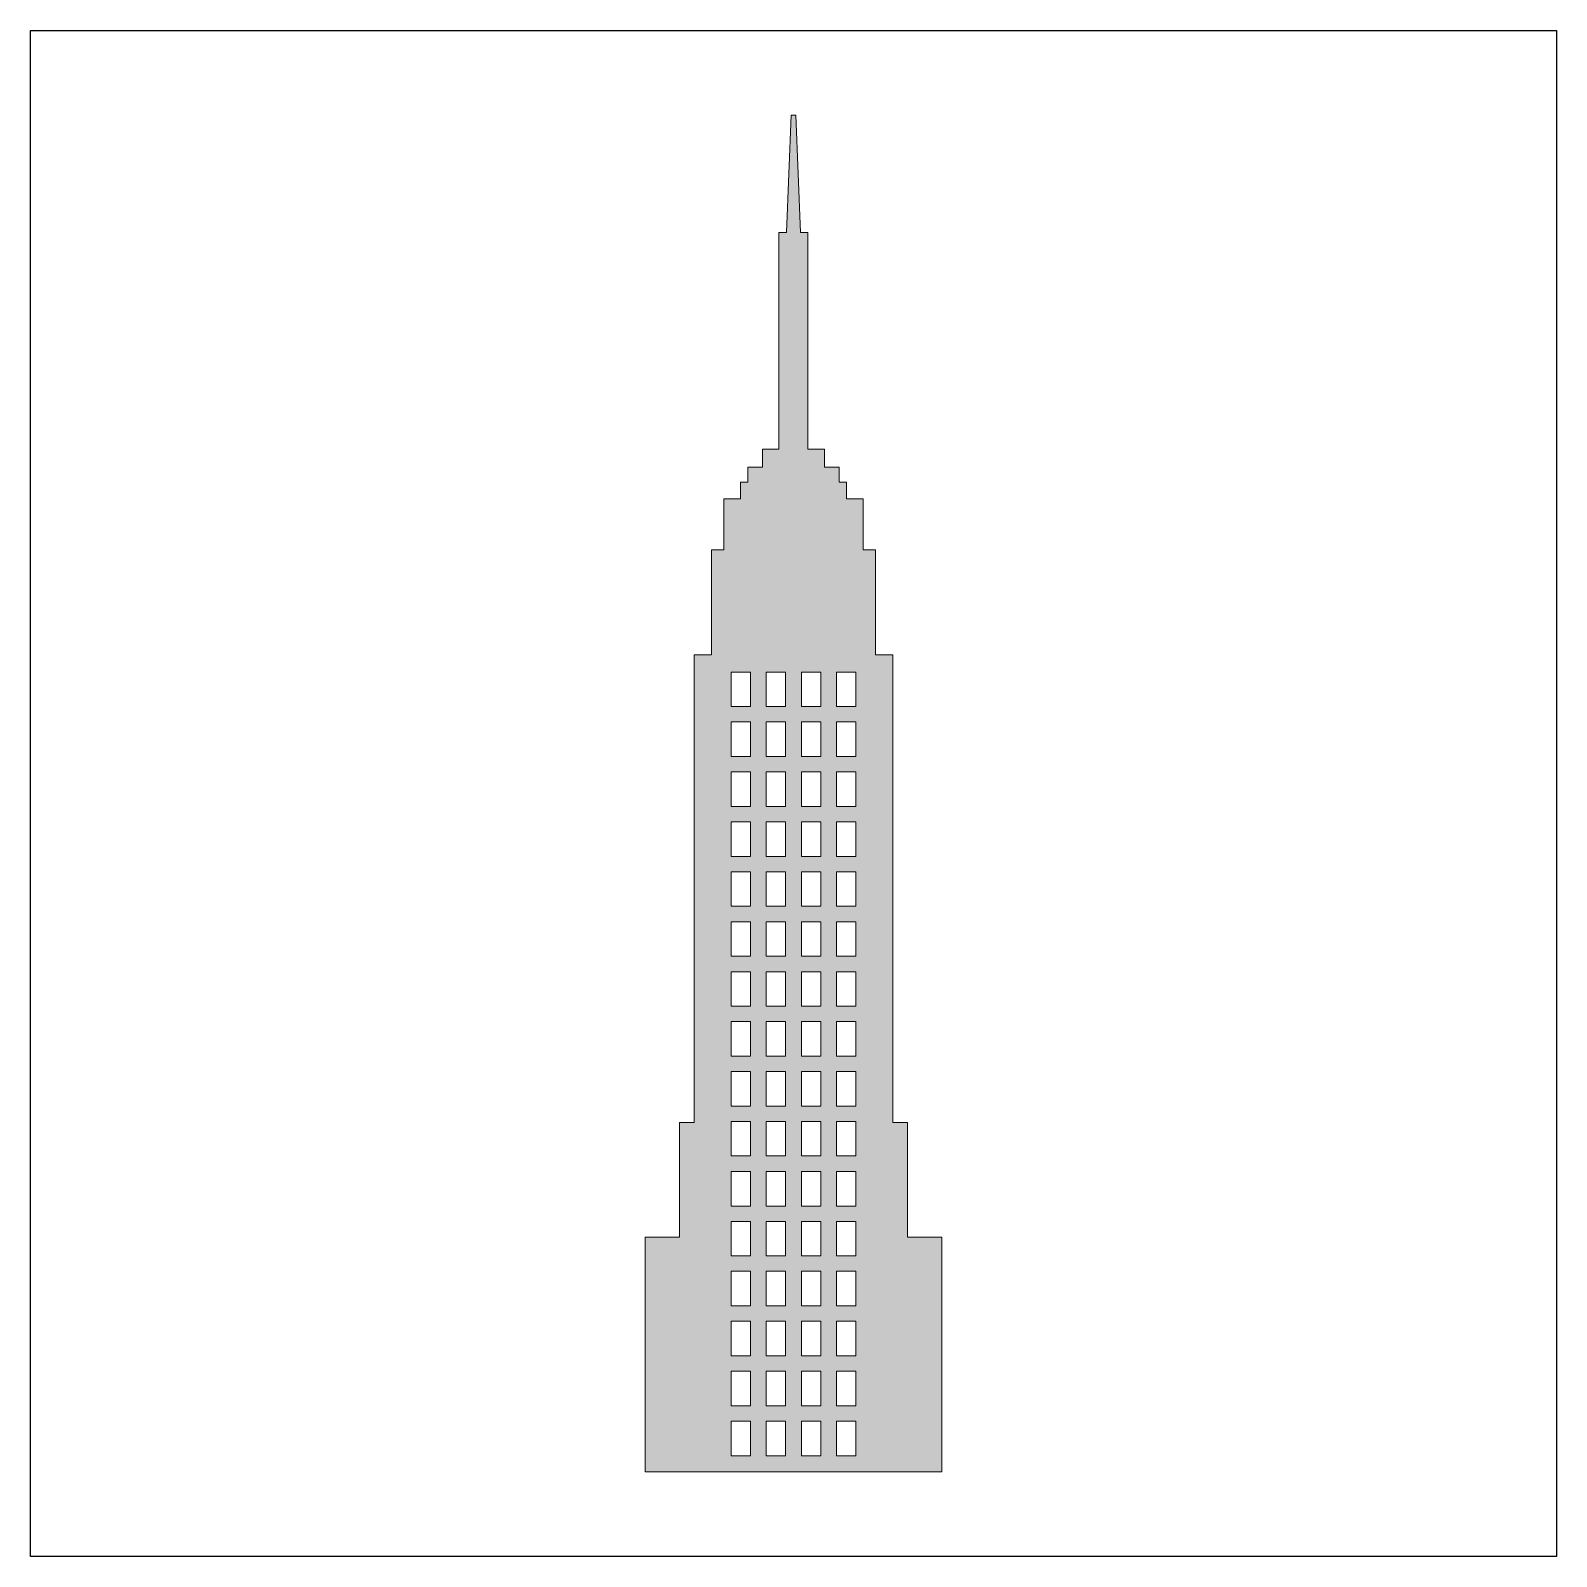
# Model space of a CAD drawing. Header units: inches. Extents: x 0 to 114, y 0 to 114.
import ezdxf

# ---------------------------------------------------------------- set-up
doc = ezdxf.new("R2010")
doc.units = ezdxf.units.IN
doc.header["$MEASUREMENT"] = 0
doc.layers.add('Image Background', color=7, linetype='Continuous')
doc.layers.add('Layer 1', color=7, linetype='Continuous')
picture_1 = doc.add_image_def('image1.png', size_in_pixel=(1350, 1350))

msp = doc.modelspace()

# ---------------------------------------------------------------- hatches: boundary and pattern name
at = {"layer": 'Layer 1', "true_color": 0xc35b26}
h = msp.add_hatch(color=32, dxfattribs=at)
h.dxf.hatch_style = 2
h.paths.add_polyline_path([(65.68, 23.92), (65.68, 32.5), (64.59, 32.5), (64.59, 67.54), (63.3, 67.54), (63.3, 75.39), (62.37, 75.39), (62.37, 79.22), (61.13, 79.22), (61.13, 80.46), (60.56, 80.46), (60.56, 81.59), (59.48, 81.59), (59.48, 82.94), (58.23, 82.94), (58.23, 99.16), (57.68, 99.16), (57.33, 107.95), (56.97, 107.95), (56.62, 99.16), (56.06, 99.16), (56.06, 82.94), (54.82, 82.94), (54.82, 81.59), (53.74, 81.59), (53.74, 80.46), (53.17, 80.46), (53.17, 79.22), (51.93, 79.22), (51.93, 75.39), (51, 75.39), (51, 67.54), (49.71, 67.54), (49.71, 32.5), (48.62, 32.5), (48.62, 23.92), (46.04, 23.92), (46.04, 6.35), (68.26, 6.35), (68.26, 23.92)])
h.paths.add_polyline_path([(53.94, 7.55), (52.49, 7.55), (52.49, 10.13), (53.94, 10.13)])
h.paths.add_polyline_path([(53.94, 11.29), (52.49, 11.29), (52.49, 13.88), (53.94, 13.88)])
h.paths.add_polyline_path([(53.94, 15.03), (52.49, 15.03), (52.49, 17.62), (53.94, 17.62)])
h.paths.add_polyline_path([(53.94, 18.77), (52.49, 18.77), (52.49, 21.36), (53.94, 21.36)])
h.paths.add_polyline_path([(53.94, 22.51), (52.49, 22.51), (52.49, 25.1), (53.94, 25.1)])
h.paths.add_polyline_path([(53.94, 26.25), (52.49, 26.25), (52.49, 28.84), (53.94, 28.84)])
h.paths.add_polyline_path([(53.94, 30), (52.49, 30), (52.49, 32.58), (53.94, 32.58)])
h.paths.add_polyline_path([(53.94, 33.74), (52.49, 33.74), (52.49, 36.32), (53.94, 36.32)])
h.paths.add_polyline_path([(53.94, 37.48), (52.49, 37.48), (52.49, 40.06), (53.94, 40.06)])
h.paths.add_polyline_path([(53.94, 41.22), (52.49, 41.22), (52.49, 43.8), (53.94, 43.8)])
h.paths.add_polyline_path([(53.94, 44.96), (52.49, 44.96), (52.49, 47.54), (53.94, 47.54)])
h.paths.add_polyline_path([(53.94, 48.7), (52.49, 48.7), (52.49, 51.28), (53.94, 51.28)])
h.paths.add_polyline_path([(53.94, 52.44), (52.49, 52.44), (52.49, 55.03), (53.94, 55.03)])
h.paths.add_polyline_path([(53.94, 56.18), (52.49, 56.18), (52.49, 58.77), (53.94, 58.77)])
h.paths.add_polyline_path([(53.94, 59.92), (52.49, 59.92), (52.49, 62.51), (53.94, 62.51)])
h.paths.add_polyline_path([(53.94, 63.66), (52.49, 63.66), (52.49, 66.25), (53.94, 66.25)])
h.paths.add_polyline_path([(56.56, 7.55), (55.11, 7.55), (55.11, 10.13), (56.56, 10.13)])
h.paths.add_polyline_path([(56.56, 11.29), (55.11, 11.29), (55.11, 13.88), (56.56, 13.88)])
h.paths.add_polyline_path([(56.56, 15.03), (55.11, 15.03), (55.11, 17.62), (56.56, 17.62)])
h.paths.add_polyline_path([(56.56, 18.77), (55.11, 18.77), (55.11, 21.36), (56.56, 21.36)])
h.paths.add_polyline_path([(56.56, 22.51), (55.11, 22.51), (55.11, 25.1), (56.56, 25.1)])
h.paths.add_polyline_path([(56.56, 26.25), (55.11, 26.25), (55.11, 28.84), (56.56, 28.84)])
h.paths.add_polyline_path([(56.56, 30), (55.11, 30), (55.11, 32.58), (56.56, 32.58)])
h.paths.add_polyline_path([(56.56, 33.74), (55.11, 33.74), (55.11, 36.32), (56.56, 36.32)])
h.paths.add_polyline_path([(56.56, 37.48), (55.11, 37.48), (55.11, 40.06), (56.56, 40.06)])
h.paths.add_polyline_path([(56.56, 41.22), (55.11, 41.22), (55.11, 43.8), (56.56, 43.8)])
h.paths.add_polyline_path([(56.56, 44.96), (55.11, 44.96), (55.11, 47.54), (56.56, 47.54)])
h.paths.add_polyline_path([(56.56, 48.7), (55.11, 48.7), (55.11, 51.28), (56.56, 51.28)])
h.paths.add_polyline_path([(56.56, 52.44), (55.11, 52.44), (55.11, 55.03), (56.56, 55.03)])
h.paths.add_polyline_path([(56.56, 56.18), (55.11, 56.18), (55.11, 58.77), (56.56, 58.77)])
h.paths.add_polyline_path([(56.56, 59.92), (55.11, 59.92), (55.11, 62.51), (56.56, 62.51)])
h.paths.add_polyline_path([(56.56, 63.66), (55.11, 63.66), (55.11, 66.25), (56.56, 66.25)])
h.paths.add_polyline_path([(59.19, 7.55), (57.74, 7.55), (57.74, 10.13), (59.19, 10.13)])
h.paths.add_polyline_path([(59.19, 11.29), (57.74, 11.29), (57.74, 13.88), (59.19, 13.88)])
h.paths.add_polyline_path([(59.19, 15.03), (57.74, 15.03), (57.74, 17.62), (59.19, 17.62)])
h.paths.add_polyline_path([(59.19, 18.77), (57.74, 18.77), (57.74, 21.36), (59.19, 21.36)])
h.paths.add_polyline_path([(59.19, 22.51), (57.74, 22.51), (57.74, 25.1), (59.19, 25.1)])
h.paths.add_polyline_path([(59.19, 26.25), (57.74, 26.25), (57.74, 28.84), (59.19, 28.84)])
h.paths.add_polyline_path([(59.19, 30), (57.74, 30), (57.74, 32.58), (59.19, 32.58)])
h.paths.add_polyline_path([(59.19, 33.74), (57.74, 33.74), (57.74, 36.32), (59.19, 36.32)])
h.paths.add_polyline_path([(59.19, 37.48), (57.74, 37.48), (57.74, 40.06), (59.19, 40.06)])
h.paths.add_polyline_path([(59.19, 41.22), (57.74, 41.22), (57.74, 43.8), (59.19, 43.8)])
h.paths.add_polyline_path([(59.19, 44.96), (57.74, 44.96), (57.74, 47.54), (59.19, 47.54)])
h.paths.add_polyline_path([(59.19, 48.7), (57.74, 48.7), (57.74, 51.28), (59.19, 51.28)])
h.paths.add_polyline_path([(59.19, 52.44), (57.74, 52.44), (57.74, 55.03), (59.19, 55.03)])
h.paths.add_polyline_path([(59.19, 56.18), (57.74, 56.18), (57.74, 58.77), (59.19, 58.77)])
h.paths.add_polyline_path([(59.19, 59.92), (57.74, 59.92), (57.74, 62.51), (59.19, 62.51)])
h.paths.add_polyline_path([(59.19, 63.66), (57.74, 63.66), (57.74, 66.25), (59.19, 66.25)])
h.paths.add_polyline_path([(61.81, 7.55), (60.36, 7.55), (60.36, 10.13), (61.81, 10.13)])
h.paths.add_polyline_path([(61.81, 11.29), (60.36, 11.29), (60.36, 13.88), (61.81, 13.88)])
h.paths.add_polyline_path([(61.81, 15.03), (60.36, 15.03), (60.36, 17.62), (61.81, 17.62)])
h.paths.add_polyline_path([(61.81, 18.77), (60.36, 18.77), (60.36, 21.36), (61.81, 21.36)])
h.paths.add_polyline_path([(61.81, 22.51), (60.36, 22.51), (60.36, 25.1), (61.81, 25.1)])
h.paths.add_polyline_path([(61.81, 26.25), (60.36, 26.25), (60.36, 28.84), (61.81, 28.84)])
h.paths.add_polyline_path([(61.81, 30), (60.36, 30), (60.36, 32.58), (61.81, 32.58)])
h.paths.add_polyline_path([(61.81, 33.74), (60.36, 33.74), (60.36, 36.32), (61.81, 36.32)])
h.paths.add_polyline_path([(61.81, 37.48), (60.36, 37.48), (60.36, 40.06), (61.81, 40.06)])
h.paths.add_polyline_path([(61.81, 41.22), (60.36, 41.22), (60.36, 43.8), (61.81, 43.8)])
h.paths.add_polyline_path([(61.81, 44.96), (60.36, 44.96), (60.36, 47.54), (61.81, 47.54)])
h.paths.add_polyline_path([(61.81, 48.7), (60.36, 48.7), (60.36, 51.28), (61.81, 51.28)])
h.paths.add_polyline_path([(61.81, 52.44), (60.36, 52.44), (60.36, 55.03), (61.81, 55.03)])
h.paths.add_polyline_path([(61.81, 56.18), (60.36, 56.18), (60.36, 58.77), (61.81, 58.77)])
h.paths.add_polyline_path([(61.81, 59.92), (60.36, 59.92), (60.36, 62.51), (61.81, 62.51)])
h.paths.add_polyline_path([(61.81, 63.66), (60.36, 63.66), (60.36, 66.25), (61.81, 66.25)])

# ---------------------------------------------------------------- linework, layer by layer
at = {"layer": 'Layer 1', "lineweight": 0}
for points in [[(65.68, 23.92), (65.68, 32.5), (64.59, 32.5), (64.59, 67.54), (63.3, 67.54), (63.3, 75.39), (62.37, 75.39), (62.37, 79.22), (61.13, 79.22), (61.13, 80.46), (60.56, 80.46), (60.56, 81.59), (59.48, 81.59), (59.48, 82.94), (58.23, 82.94), (58.23, 99.16), (57.68, 99.16), (57.33, 107.95), (56.97, 107.95), (56.62, 99.16), (56.06, 99.16), (56.06, 82.94), (54.82, 82.94), (54.82, 81.59), (53.74, 81.59), (53.74, 80.46), (53.17, 80.46), (53.17, 79.22), (51.93, 79.22), (51.93, 75.39), (51, 75.39), (51, 67.54), (49.71, 67.54), (49.71, 32.5), (48.62, 32.5), (48.62, 23.92), (46.04, 23.92), (46.04, 6.35), (68.26, 6.35), (68.26, 23.92), (65.68, 23.92)], [(53.94, 63.66), (52.49, 63.66), (52.49, 66.25), (53.94, 66.25), (53.94, 63.66)], [(56.56, 63.66), (55.11, 63.66), (55.11, 66.25), (56.56, 66.25), (56.56, 63.66)], [(59.19, 63.66), (57.74, 63.66), (57.74, 66.25), (59.19, 66.25), (59.19, 63.66)], [(61.81, 63.66), (60.36, 63.66), (60.36, 66.25), (61.81, 66.25), (61.81, 63.66)], [(53.94, 59.92), (52.49, 59.92), (52.49, 62.51), (53.94, 62.51), (53.94, 59.92)], [(56.56, 59.92), (55.11, 59.92), (55.11, 62.51), (56.56, 62.51), (56.56, 59.92)], [(59.19, 59.92), (57.74, 59.92), (57.74, 62.51), (59.19, 62.51), (59.19, 59.92)], [(61.81, 59.92), (60.36, 59.92), (60.36, 62.51), (61.81, 62.51), (61.81, 59.92)], [(53.94, 56.18), (52.49, 56.18), (52.49, 58.77), (53.94, 58.77), (53.94, 56.18)], [(56.56, 56.18), (55.11, 56.18), (55.11, 58.77), (56.56, 58.77), (56.56, 56.18)], [(59.19, 56.18), (57.74, 56.18), (57.74, 58.77), (59.19, 58.77), (59.19, 56.18)], [(61.81, 56.18), (60.36, 56.18), (60.36, 58.77), (61.81, 58.77), (61.81, 56.18)], [(53.94, 52.44), (52.49, 52.44), (52.49, 55.03), (53.94, 55.03), (53.94, 52.44)], [(56.56, 52.44), (55.11, 52.44), (55.11, 55.03), (56.56, 55.03), (56.56, 52.44)], [(59.19, 52.44), (57.74, 52.44), (57.74, 55.03), (59.19, 55.03), (59.19, 52.44)], [(61.81, 52.44), (60.36, 52.44), (60.36, 55.03), (61.81, 55.03), (61.81, 52.44)], [(53.94, 48.7), (52.49, 48.7), (52.49, 51.28), (53.94, 51.28), (53.94, 48.7)], [(56.56, 48.7), (55.11, 48.7), (55.11, 51.28), (56.56, 51.28), (56.56, 48.7)], [(59.19, 48.7), (57.74, 48.7), (57.74, 51.28), (59.19, 51.28), (59.19, 48.7)], [(61.81, 48.7), (60.36, 48.7), (60.36, 51.28), (61.81, 51.28), (61.81, 48.7)], [(53.94, 44.96), (52.49, 44.96), (52.49, 47.54), (53.94, 47.54), (53.94, 44.96)], [(56.56, 44.96), (55.11, 44.96), (55.11, 47.54), (56.56, 47.54), (56.56, 44.96)], [(59.19, 44.96), (57.74, 44.96), (57.74, 47.54), (59.19, 47.54), (59.19, 44.96)], [(61.81, 44.96), (60.36, 44.96), (60.36, 47.54), (61.81, 47.54), (61.81, 44.96)], [(53.94, 41.22), (52.49, 41.22), (52.49, 43.8), (53.94, 43.8), (53.94, 41.22)], [(56.56, 41.22), (55.11, 41.22), (55.11, 43.8), (56.56, 43.8), (56.56, 41.22)], [(59.19, 41.22), (57.74, 41.22), (57.74, 43.8), (59.19, 43.8), (59.19, 41.22)], [(61.81, 41.22), (60.36, 41.22), (60.36, 43.8), (61.81, 43.8), (61.81, 41.22)], [(53.94, 37.48), (52.49, 37.48), (52.49, 40.06), (53.94, 40.06), (53.94, 37.48)], [(56.56, 37.48), (55.11, 37.48), (55.11, 40.06), (56.56, 40.06), (56.56, 37.48)], [(59.19, 37.48), (57.74, 37.48), (57.74, 40.06), (59.19, 40.06), (59.19, 37.48)], [(61.81, 37.48), (60.36, 37.48), (60.36, 40.06), (61.81, 40.06), (61.81, 37.48)], [(53.94, 33.74), (52.49, 33.74), (52.49, 36.32), (53.94, 36.32), (53.94, 33.74)], [(56.56, 33.74), (55.11, 33.74), (55.11, 36.32), (56.56, 36.32), (56.56, 33.74)], [(59.19, 33.74), (57.74, 33.74), (57.74, 36.32), (59.19, 36.32), (59.19, 33.74)], [(61.81, 33.74), (60.36, 33.74), (60.36, 36.32), (61.81, 36.32), (61.81, 33.74)], [(53.94, 30), (52.49, 30), (52.49, 32.58), (53.94, 32.58), (53.94, 30)], [(56.56, 30), (55.11, 30), (55.11, 32.58), (56.56, 32.58), (56.56, 30)], [(59.19, 30), (57.74, 30), (57.74, 32.58), (59.19, 32.58), (59.19, 30)], [(61.81, 30), (60.36, 30), (60.36, 32.58), (61.81, 32.58), (61.81, 30)], [(53.94, 26.25), (52.49, 26.25), (52.49, 28.84), (53.94, 28.84), (53.94, 26.25)], [(56.56, 26.25), (55.11, 26.25), (55.11, 28.84), (56.56, 28.84), (56.56, 26.25)], [(59.19, 26.25), (57.74, 26.25), (57.74, 28.84), (59.19, 28.84), (59.19, 26.25)], [(61.81, 26.25), (60.36, 26.25), (60.36, 28.84), (61.81, 28.84), (61.81, 26.25)], [(53.94, 22.51), (52.49, 22.51), (52.49, 25.1), (53.94, 25.1), (53.94, 22.51)], [(56.56, 22.51), (55.11, 22.51), (55.11, 25.1), (56.56, 25.1), (56.56, 22.51)], [(59.19, 22.51), (57.74, 22.51), (57.74, 25.1), (59.19, 25.1), (59.19, 22.51)], [(61.81, 22.51), (60.36, 22.51), (60.36, 25.1), (61.81, 25.1), (61.81, 22.51)], [(53.94, 18.77), (52.49, 18.77), (52.49, 21.36), (53.94, 21.36), (53.94, 18.77)], [(56.56, 18.77), (55.11, 18.77), (55.11, 21.36), (56.56, 21.36), (56.56, 18.77)], [(59.19, 18.77), (57.74, 18.77), (57.74, 21.36), (59.19, 21.36), (59.19, 18.77)], [(61.81, 18.77), (60.36, 18.77), (60.36, 21.36), (61.81, 21.36), (61.81, 18.77)], [(53.94, 15.03), (52.49, 15.03), (52.49, 17.62), (53.94, 17.62), (53.94, 15.03)], [(56.56, 15.03), (55.11, 15.03), (55.11, 17.62), (56.56, 17.62), (56.56, 15.03)], [(59.19, 15.03), (57.74, 15.03), (57.74, 17.62), (59.19, 17.62), (59.19, 15.03)], [(61.81, 15.03), (60.36, 15.03), (60.36, 17.62), (61.81, 17.62), (61.81, 15.03)], [(53.94, 11.29), (52.49, 11.29), (52.49, 13.88), (53.94, 13.88), (53.94, 11.29)], [(56.56, 11.29), (55.11, 11.29), (55.11, 13.88), (56.56, 13.88), (56.56, 11.29)], [(59.19, 11.29), (57.74, 11.29), (57.74, 13.88), (59.19, 13.88), (59.19, 11.29)], [(61.81, 11.29), (60.36, 11.29), (60.36, 13.88), (61.81, 13.88), (61.81, 11.29)], [(53.94, 7.55), (52.49, 7.55), (52.49, 10.13), (53.94, 10.13), (53.94, 7.55)], [(56.56, 7.55), (55.11, 7.55), (55.11, 10.13), (56.56, 10.13), (56.56, 7.55)], [(59.19, 7.55), (57.74, 7.55), (57.74, 10.13), (59.19, 10.13), (59.19, 7.55)], [(61.81, 7.55), (60.36, 7.55), (60.36, 10.13), (61.81, 10.13), (61.81, 7.55)]]:
    msp.add_lwpolyline(points, dxfattribs=at)

# ---------------------------------------------------------------- pictures from other files: only their frames are drawn
at = {"layer": 'Image Background'}
image = msp.add_image(picture_1, insert=(0, 0), size_in_units=(114.3, 114.3), dxfattribs=at)

doc.saveas('drawing.dxf')
